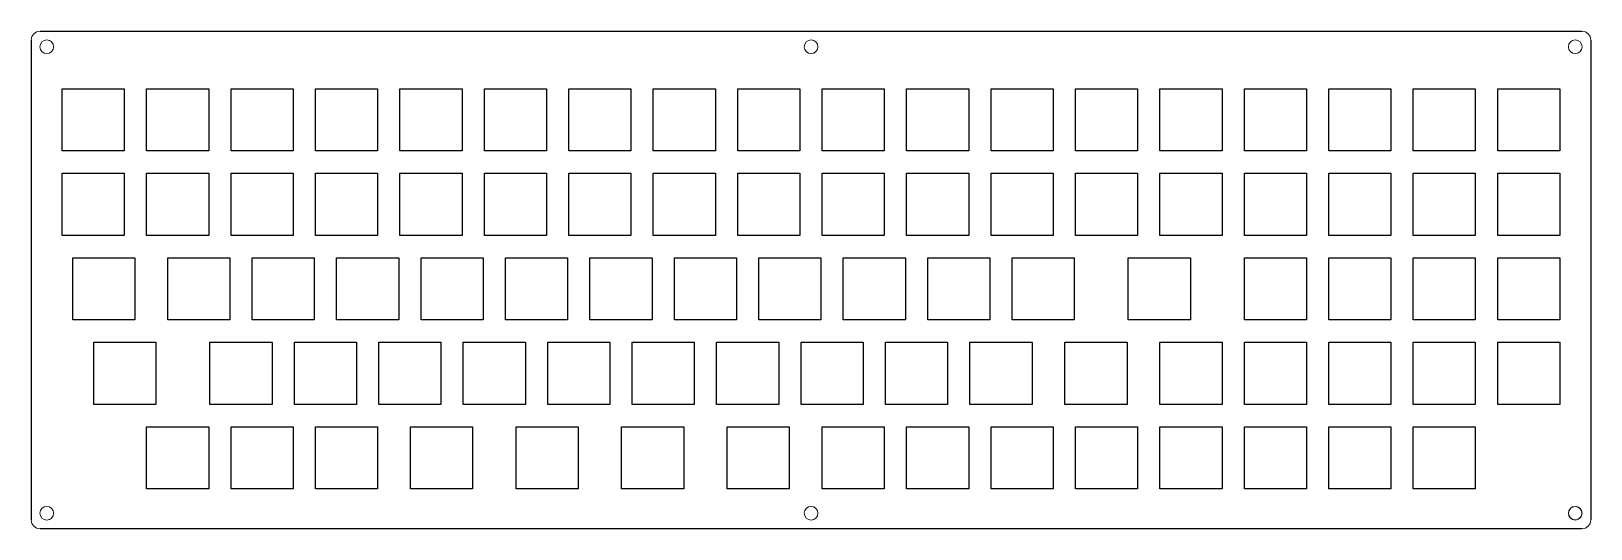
# Model space of a CAD drawing. Header units: millimetres. Extents: x -51 to 300, y 149 to 261.
import ezdxf

# ---------------------------------------------------------------- set-up
doc = ezdxf.new("R2010")
doc.units = ezdxf.units.MM
doc.layers.get('0').update_dxf_attribs({"linetype": 'CONTINUOUS'})
doc.layers.add('CONTINUOUS', color=7, linetype='CONTINUOUS', lineweight=0)

msp = doc.modelspace()

# ---------------------------------------------------------------- linework, layer by layer
for p, q in [((-49.5, 261.11), (298.35, 261.11)), ((-51.5, 259.11), (-51.5, 150.91)), ((300.35, 259.11), (300.35, 150.91)), ((-44.5, 248.11), (-30.5, 248.11)), ((-44.5, 234.11), (-44.5, 248.11)), ((-30.5, 248.11), (-30.5, 234.11)), ((-25.45, 248.11), (-11.45, 248.11)), ((-25.45, 234.11), (-25.45, 248.11)), ((-11.45, 248.11), (-11.45, 234.11)), ((-6.4, 248.11), (7.6, 248.11)), ((-6.4, 234.11), (-6.4, 248.11)), ((7.6, 248.11), (7.6, 234.11)), ((12.65, 248.11), (26.65, 248.11)), ((12.65, 234.11), (12.65, 248.11)), ((26.65, 248.11), (26.65, 234.11)), ((31.7, 248.11), (45.7, 248.11)), ((31.7, 234.11), (31.7, 248.11)), ((45.7, 248.11), (45.7, 234.11)), ((50.75, 248.11), (64.75, 248.11)), ((50.75, 234.11), (50.75, 248.11)), ((64.75, 248.11), (64.75, 234.11)), ((69.8, 248.11), (83.8, 248.11)), ((69.8, 234.11), (69.8, 248.11)), ((83.8, 248.11), (83.8, 234.11)), ((88.85, 248.11), (102.85, 248.11)), ((88.85, 234.11), (88.85, 248.11)), ((102.85, 248.11), (102.85, 234.11)), ((107.9, 248.11), (121.9, 248.11)), ((107.9, 234.11), (107.9, 248.11)), ((121.9, 248.11), (121.9, 234.11)), ((126.95, 248.11), (140.95, 248.11)), ((126.95, 234.11), (126.95, 248.11)), ((140.95, 248.11), (140.95, 234.11)), ((146, 248.11), (160, 248.11)), ((146, 234.11), (146, 248.11)), ((160, 248.11), (160, 234.11)), ((165.05, 248.11), (179.05, 248.11)), ((165.05, 234.11), (165.05, 248.11)), ((179.05, 248.11), (179.05, 234.11)), ((184.1, 248.11), (198.1, 248.11)), ((184.1, 234.11), (184.1, 248.11)), ((198.1, 248.11), (198.1, 234.11)), ((203.15, 248.11), (217.15, 248.11)), ((203.15, 234.11), (203.15, 248.11)), ((217.15, 248.11), (217.15, 234.11)), ((222.2, 248.11), (236.2, 248.11)), ((222.2, 234.11), (222.2, 248.11)), ((236.2, 248.11), (236.2, 234.11)), ((241.25, 248.11), (255.25, 248.11)), ((241.25, 234.11), (241.25, 248.11)), ((255.25, 248.11), (255.25, 234.11)), ((260.3, 248.11), (274.3, 248.11)), ((260.3, 234.11), (260.3, 248.11)), ((274.3, 248.11), (274.3, 234.11)), ((279.35, 248.11), (293.35, 248.11)), ((279.35, 234.11), (279.35, 248.11)), ((293.35, 248.11), (293.35, 234.11)), ((-30.5, 234.11), (-44.5, 234.11)), ((-11.45, 234.11), (-25.45, 234.11)), ((7.6, 234.11), (-6.4, 234.11)), ((26.65, 234.11), (12.65, 234.11)), ((45.7, 234.11), (31.7, 234.11)), ((64.75, 234.11), (50.75, 234.11)), ((83.8, 234.11), (69.8, 234.11)), ((102.85, 234.11), (88.85, 234.11)), ((121.9, 234.11), (107.9, 234.11)), ((140.95, 234.11), (126.95, 234.11)), ((160, 234.11), (146, 234.11)), ((179.05, 234.11), (165.05, 234.11)), ((198.1, 234.11), (184.1, 234.11)), ((217.15, 234.11), (203.15, 234.11)), ((236.2, 234.11), (222.2, 234.11)), ((255.25, 234.11), (241.25, 234.11)), ((274.3, 234.11), (260.3, 234.11)), ((293.35, 234.11), (279.35, 234.11)), ((-44.5, 229.06), (-30.5, 229.06)), ((-44.5, 215.06), (-44.5, 229.06)), ((-30.5, 229.06), (-30.5, 215.06)), ((-25.45, 229.06), (-11.45, 229.06)), ((-25.45, 215.06), (-25.45, 229.06)), ((-11.45, 229.06), (-11.45, 215.06)), ((-6.4, 229.06), (7.6, 229.06)), ((-6.4, 215.06), (-6.4, 229.06)), ((7.6, 229.06), (7.6, 215.06)), ((12.65, 229.06), (26.65, 229.06)), ((12.65, 215.06), (12.65, 229.06)), ((26.65, 229.06), (26.65, 215.06)), ((31.7, 229.06), (45.7, 229.06)), ((31.7, 215.06), (31.7, 229.06)), ((45.7, 229.06), (45.7, 215.06)), ((50.75, 229.06), (64.75, 229.06)), ((50.75, 215.06), (50.75, 229.06)), ((64.75, 229.06), (64.75, 215.06)), ((69.8, 229.06), (83.8, 229.06)), ((69.8, 215.06), (69.8, 229.06)), ((83.8, 229.06), (83.8, 215.06)), ((88.85, 229.06), (102.85, 229.06)), ((88.85, 215.06), (88.85, 229.06)), ((102.85, 229.06), (102.85, 215.06)), ((107.9, 229.06), (121.9, 229.06)), ((107.9, 215.06), (107.9, 229.06)), ((121.9, 229.06), (121.9, 215.06)), ((126.95, 229.06), (140.95, 229.06)), ((126.95, 215.06), (126.95, 229.06)), ((140.95, 229.06), (140.95, 215.06)), ((146, 229.06), (160, 229.06)), ((146, 215.06), (146, 229.06)), ((160, 229.06), (160, 215.06)), ((165.05, 229.06), (179.05, 229.06)), ((165.05, 215.06), (165.05, 229.06)), ((179.05, 229.06), (179.05, 215.06)), ((184.1, 229.06), (198.1, 229.06)), ((184.1, 215.06), (184.1, 229.06)), ((198.1, 229.06), (198.1, 215.06)), ((203.15, 229.06), (217.15, 229.06)), ((203.15, 215.06), (203.15, 229.06)), ((217.15, 229.06), (217.15, 215.06)), ((222.2, 229.06), (236.2, 229.06)), ((222.2, 215.06), (222.2, 229.06)), ((236.2, 229.06), (236.2, 215.06)), ((241.25, 229.06), (255.25, 229.06)), ((241.25, 215.06), (241.25, 229.06)), ((255.25, 229.06), (255.25, 215.06)), ((260.3, 229.06), (274.3, 229.06)), ((260.3, 215.06), (260.3, 229.06)), ((274.3, 229.06), (274.3, 215.06)), ((279.35, 229.06), (293.35, 229.06)), ((279.35, 215.06), (279.35, 229.06)), ((293.35, 229.06), (293.35, 215.06)), ((-30.5, 215.06), (-44.5, 215.06)), ((-11.45, 215.06), (-25.45, 215.06)), ((7.6, 215.06), (-6.4, 215.06)), ((26.65, 215.06), (12.65, 215.06)), ((45.7, 215.06), (31.7, 215.06)), ((64.75, 215.06), (50.75, 215.06)), ((83.8, 215.06), (69.8, 215.06)), ((102.85, 215.06), (88.85, 215.06)), ((121.9, 215.06), (107.9, 215.06)), ((140.95, 215.06), (126.95, 215.06)), ((160, 215.06), (146, 215.06)), ((179.05, 215.06), (165.05, 215.06)), ((198.1, 215.06), (184.1, 215.06)), ((217.15, 215.06), (203.15, 215.06)), ((236.2, 215.06), (222.2, 215.06)), ((255.25, 215.06), (241.25, 215.06)), ((274.3, 215.06), (260.3, 215.06)), ((293.35, 215.06), (279.35, 215.06)), ((-42.12, 210.01), (-28.12, 210.01)), ((-42.12, 196.01), (-42.12, 210.01)), ((-28.12, 210.01), (-28.12, 196.01)), ((-20.69, 210.01), (-6.69, 210.01)), ((-20.69, 196.01), (-20.69, 210.01)), ((-6.69, 210.01), (-6.69, 196.01)), ((-1.64, 210.01), (12.36, 210.01)), ((-1.64, 196.01), (-1.64, 210.01)), ((12.36, 210.01), (12.36, 196.01)), ((17.41, 210.01), (31.41, 210.01)), ((17.41, 196.01), (17.41, 210.01)), ((31.41, 210.01), (31.41, 196.01)), ((36.46, 210.01), (50.46, 210.01)), ((36.46, 196.01), (36.46, 210.01)), ((50.46, 210.01), (50.46, 196.01)), ((55.51, 210.01), (69.51, 210.01)), ((55.51, 196.01), (55.51, 210.01)), ((69.51, 210.01), (69.51, 196.01)), ((74.56, 210.01), (88.56, 210.01)), ((74.56, 196.01), (74.56, 210.01)), ((88.56, 210.01), (88.56, 196.01)), ((93.61, 210.01), (107.61, 210.01)), ((93.61, 196.01), (93.61, 210.01)), ((107.61, 210.01), (107.61, 196.01)), ((112.66, 210.01), (126.66, 210.01)), ((112.66, 196.01), (112.66, 210.01)), ((126.66, 210.01), (126.66, 196.01)), ((131.71, 210.01), (145.71, 210.01)), ((131.71, 196.01), (131.71, 210.01)), ((145.71, 210.01), (145.71, 196.01)), ((150.76, 210.01), (164.76, 210.01)), ((150.76, 196.01), (150.76, 210.01)), ((164.76, 210.01), (164.76, 196.01)), ((169.81, 210.01), (183.81, 210.01)), ((169.81, 196.01), (169.81, 210.01)), ((183.81, 210.01), (183.81, 196.01)), ((196.01, 210.01), (210.01, 210.01)), ((196.01, 196.01), (196.01, 210.01)), ((210.01, 210.01), (210.01, 196.01)), ((222.2, 210.01), (236.2, 210.01)), ((222.2, 196.01), (222.2, 210.01)), ((236.2, 210.01), (236.2, 196.01)), ((241.25, 210.01), (255.25, 210.01)), ((241.25, 196.01), (241.25, 210.01)), ((255.25, 210.01), (255.25, 196.01)), ((260.3, 210.01), (274.3, 210.01)), ((260.3, 196.01), (260.3, 210.01)), ((274.3, 210.01), (274.3, 196.01)), ((279.35, 210.01), (293.35, 210.01)), ((279.35, 196.01), (279.35, 210.01)), ((293.35, 210.01), (293.35, 196.01)), ((-28.12, 196.01), (-42.12, 196.01)), ((-6.69, 196.01), (-20.69, 196.01)), ((12.36, 196.01), (-1.64, 196.01)), ((31.41, 196.01), (17.41, 196.01)), ((50.46, 196.01), (36.46, 196.01)), ((69.51, 196.01), (55.51, 196.01)), ((88.56, 196.01), (74.56, 196.01)), ((107.61, 196.01), (93.61, 196.01)), ((126.66, 196.01), (112.66, 196.01)), ((145.71, 196.01), (131.71, 196.01)), ((164.76, 196.01), (150.76, 196.01)), ((183.81, 196.01), (169.81, 196.01)), ((210.01, 196.01), (196.01, 196.01)), ((236.2, 196.01), (222.2, 196.01)), ((255.25, 196.01), (241.25, 196.01)), ((274.3, 196.01), (260.3, 196.01)), ((293.35, 196.01), (279.35, 196.01)), ((-37.36, 190.96), (-23.35, 190.96)), ((-37.36, 176.96), (-37.36, 190.96)), ((-23.35, 190.96), (-23.35, 176.96)), ((-11.16, 190.96), (2.84, 190.96)), ((-11.16, 176.96), (-11.16, 190.96)), ((2.84, 190.96), (2.84, 176.96)), ((7.89, 190.96), (21.89, 190.96)), ((7.89, 176.96), (7.89, 190.96)), ((21.89, 190.96), (21.89, 176.96)), ((26.94, 190.96), (40.94, 190.96)), ((26.94, 176.96), (26.94, 190.96)), ((40.94, 190.96), (40.94, 176.96)), ((45.99, 190.96), (59.99, 190.96)), ((45.99, 176.96), (45.99, 190.96)), ((59.99, 190.96), (59.99, 176.96)), ((65.04, 190.96), (79.04, 190.96)), ((65.04, 176.96), (65.04, 190.96)), ((79.04, 190.96), (79.04, 176.96)), ((84.09, 190.96), (98.09, 190.96)), ((84.09, 176.96), (84.09, 190.96)), ((98.09, 190.96), (98.09, 176.96)), ((103.14, 190.96), (117.14, 190.96)), ((103.14, 176.96), (103.14, 190.96)), ((117.14, 190.96), (117.14, 176.96)), ((122.19, 190.96), (136.19, 190.96)), ((122.19, 176.96), (122.19, 190.96)), ((136.19, 190.96), (136.19, 176.96)), ((141.24, 190.96), (155.24, 190.96)), ((141.24, 176.96), (141.24, 190.96)), ((155.24, 190.96), (155.24, 176.96)), ((160.29, 190.96), (174.29, 190.96)), ((160.29, 176.96), (160.29, 190.96)), ((174.29, 190.96), (174.29, 176.96)), ((181.72, 190.96), (195.72, 190.96)), ((181.72, 176.96), (181.72, 190.96)), ((195.72, 190.96), (195.72, 176.96)), ((203.15, 190.96), (217.15, 190.96)), ((203.15, 176.96), (203.15, 190.96)), ((217.15, 190.96), (217.15, 176.96)), ((222.2, 190.96), (236.2, 190.96)), ((222.2, 176.96), (222.2, 190.96)), ((236.2, 190.96), (236.2, 176.96)), ((241.25, 190.96), (255.25, 190.96)), ((241.25, 176.96), (241.25, 190.96)), ((255.25, 190.96), (255.25, 176.96)), ((260.3, 190.96), (274.3, 190.96)), ((260.3, 176.96), (260.3, 190.96)), ((274.3, 190.96), (274.3, 176.96)), ((279.35, 190.96), (293.35, 190.96)), ((279.35, 176.96), (279.35, 190.96)), ((293.35, 190.96), (293.35, 176.96)), ((-23.35, 176.96), (-37.36, 176.96)), ((2.84, 176.96), (-11.16, 176.96)), ((21.89, 176.96), (7.89, 176.96)), ((40.94, 176.96), (26.94, 176.96)), ((59.99, 176.96), (45.99, 176.96)), ((79.04, 176.96), (65.04, 176.96)), ((98.09, 176.96), (84.09, 176.96)), ((117.14, 176.96), (103.14, 176.96)), ((136.19, 176.96), (122.19, 176.96)), ((155.24, 176.96), (141.24, 176.96)), ((174.29, 176.96), (160.29, 176.96)), ((195.72, 176.96), (181.72, 176.96)), ((217.15, 176.96), (203.15, 176.96)), ((236.2, 176.96), (222.2, 176.96)), ((255.25, 176.96), (241.25, 176.96)), ((274.3, 176.96), (260.3, 176.96)), ((293.35, 176.96), (279.35, 176.96)), ((-25.45, 171.91), (-11.45, 171.91)), ((-25.45, 157.91), (-25.45, 171.91)), ((-11.45, 171.91), (-11.45, 157.91)), ((-6.4, 171.91), (7.6, 171.91)), ((-6.4, 157.91), (-6.4, 171.91)), ((7.6, 171.91), (7.6, 157.91)), ((12.65, 171.91), (26.65, 171.91)), ((12.65, 157.91), (12.65, 171.91)), ((26.65, 171.91), (26.65, 157.91)), ((34.08, 171.91), (48.08, 171.91)), ((34.08, 157.91), (34.08, 171.91)), ((48.08, 171.91), (48.08, 157.91)), ((57.89, 171.91), (71.9, 171.91)), ((57.89, 157.91), (57.89, 171.91)), ((71.9, 171.91), (71.9, 157.91)), ((81.71, 171.91), (95.71, 171.91)), ((81.71, 157.91), (81.71, 171.91)), ((95.71, 171.91), (95.71, 157.91)), ((105.52, 171.91), (119.52, 171.91)), ((105.52, 157.91), (105.52, 171.91)), ((119.52, 171.91), (119.52, 157.91)), ((126.95, 171.91), (140.95, 171.91)), ((126.95, 157.91), (126.95, 171.91)), ((140.95, 171.91), (140.95, 157.91)), ((146, 171.91), (160, 171.91)), ((146, 157.91), (146, 171.91)), ((160, 171.91), (160, 157.91)), ((165.05, 171.91), (179.05, 171.91)), ((165.05, 157.91), (165.05, 171.91)), ((179.05, 171.91), (179.05, 157.91)), ((184.1, 171.91), (198.1, 171.91)), ((184.1, 157.91), (184.1, 171.91)), ((198.1, 171.91), (198.1, 157.91)), ((203.15, 171.91), (217.15, 171.91)), ((203.15, 157.91), (203.15, 171.91)), ((217.15, 171.91), (217.15, 157.91)), ((222.2, 171.91), (236.2, 171.91)), ((222.2, 157.91), (222.2, 171.91)), ((236.2, 171.91), (236.2, 157.91)), ((241.25, 171.91), (255.25, 171.91)), ((241.25, 157.91), (241.25, 171.91)), ((255.25, 171.91), (255.25, 157.91)), ((260.3, 171.91), (274.3, 171.91)), ((260.3, 157.91), (260.3, 171.91)), ((274.3, 171.91), (274.3, 157.91)), ((-11.45, 157.91), (-25.45, 157.91)), ((7.6, 157.91), (-6.4, 157.91)), ((26.65, 157.91), (12.65, 157.91)), ((48.08, 157.91), (34.08, 157.91)), ((71.9, 157.91), (57.89, 157.91)), ((95.71, 157.91), (81.71, 157.91)), ((119.52, 157.91), (105.52, 157.91)), ((140.95, 157.91), (126.95, 157.91)), ((160, 157.91), (146, 157.91)), ((179.05, 157.91), (165.05, 157.91)), ((198.1, 157.91), (184.1, 157.91)), ((217.15, 157.91), (203.15, 157.91)), ((236.2, 157.91), (222.2, 157.91)), ((255.25, 157.91), (241.25, 157.91)), ((274.3, 157.91), (260.3, 157.91)), ((298.35, 148.91), (-49.5, 148.91))]:
    msp.add_line(p, q)
at = {"layer": 'CONTINUOUS'}
for centre, radius in [((-48, 257.61), 1.55), ((124.43, 257.61), 1.55), ((296.85, 257.61), 1.55), ((-48, 152.41), 1.55), ((124.43, 152.41), 1.55), ((296.85, 152.41), 1.55), ((296.85, 152.41), 1.5)]:
    msp.add_circle(centre, radius, dxfattribs=at)
for centre, start, end in [((-49.5, 259.11), 90, 180), ((298.35, 259.11), 0, 90), ((-49.5, 150.91), 180, 270), ((298.35, 150.91), 270, 0)]:
    msp.add_arc(centre, 2, start, end, dxfattribs=at)

doc.saveas('drawing.dxf')
